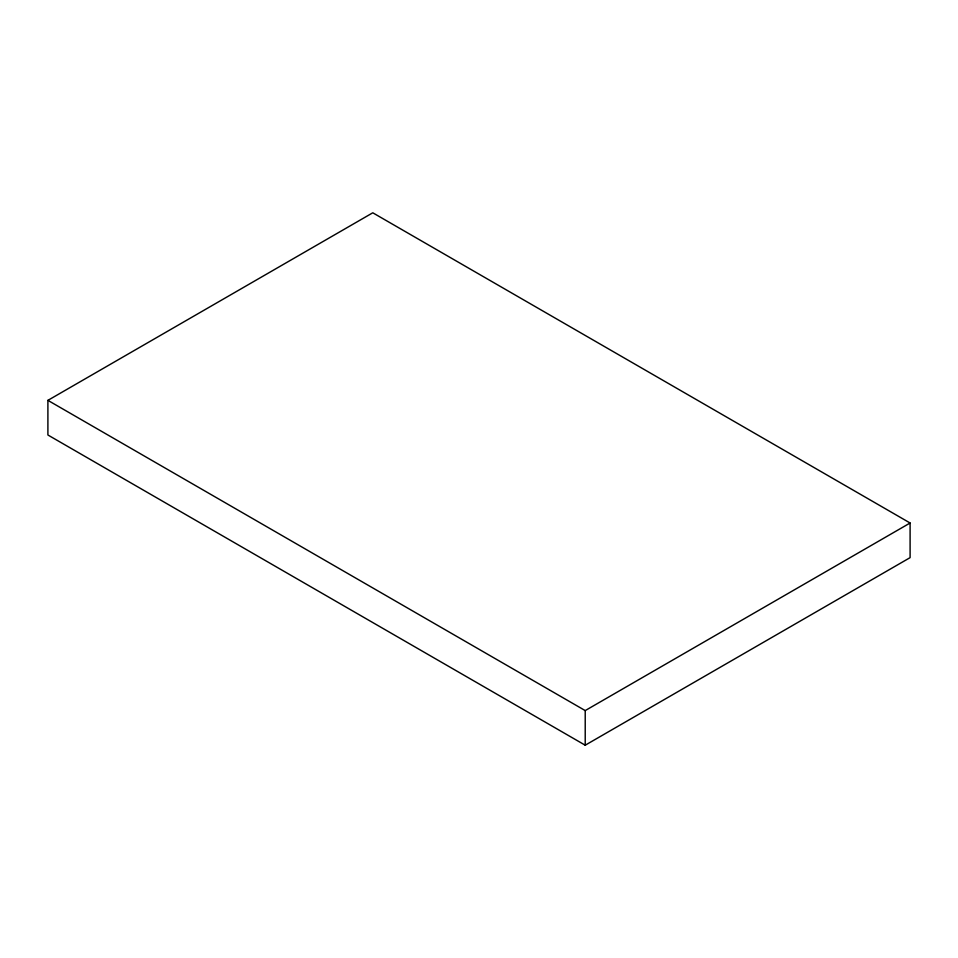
<?xml version="1.0" encoding="UTF-8"?>
<svg xmlns="http://www.w3.org/2000/svg" width="958" height="958" viewBox="0 0 958 958"><rect width="100%" height="100%" fill="white"/><g stroke="black" fill="none" stroke-linecap="round" stroke-linejoin="round"><path stroke-width="1.44" d="M47.9 400.36L372.782 212.796L910.1 523.008L910.1 557.64L585.218 745.204L47.9 434.992L47.9 400.36L585.218 710.585L910.1 523.008M585.218 710.585L585.218 745.204"/></g></svg>
